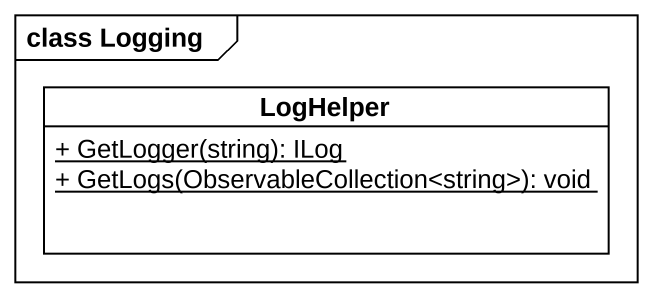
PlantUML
@startuml
mainframe class Logging
hide circle
hide empty members
skinparam classAttributeIconSize 0
class LogHelper {
  {static} + GetLogger(string): ILog
  {static} + GetLogs(ObservableCollection<string>): void
}
@enduml
